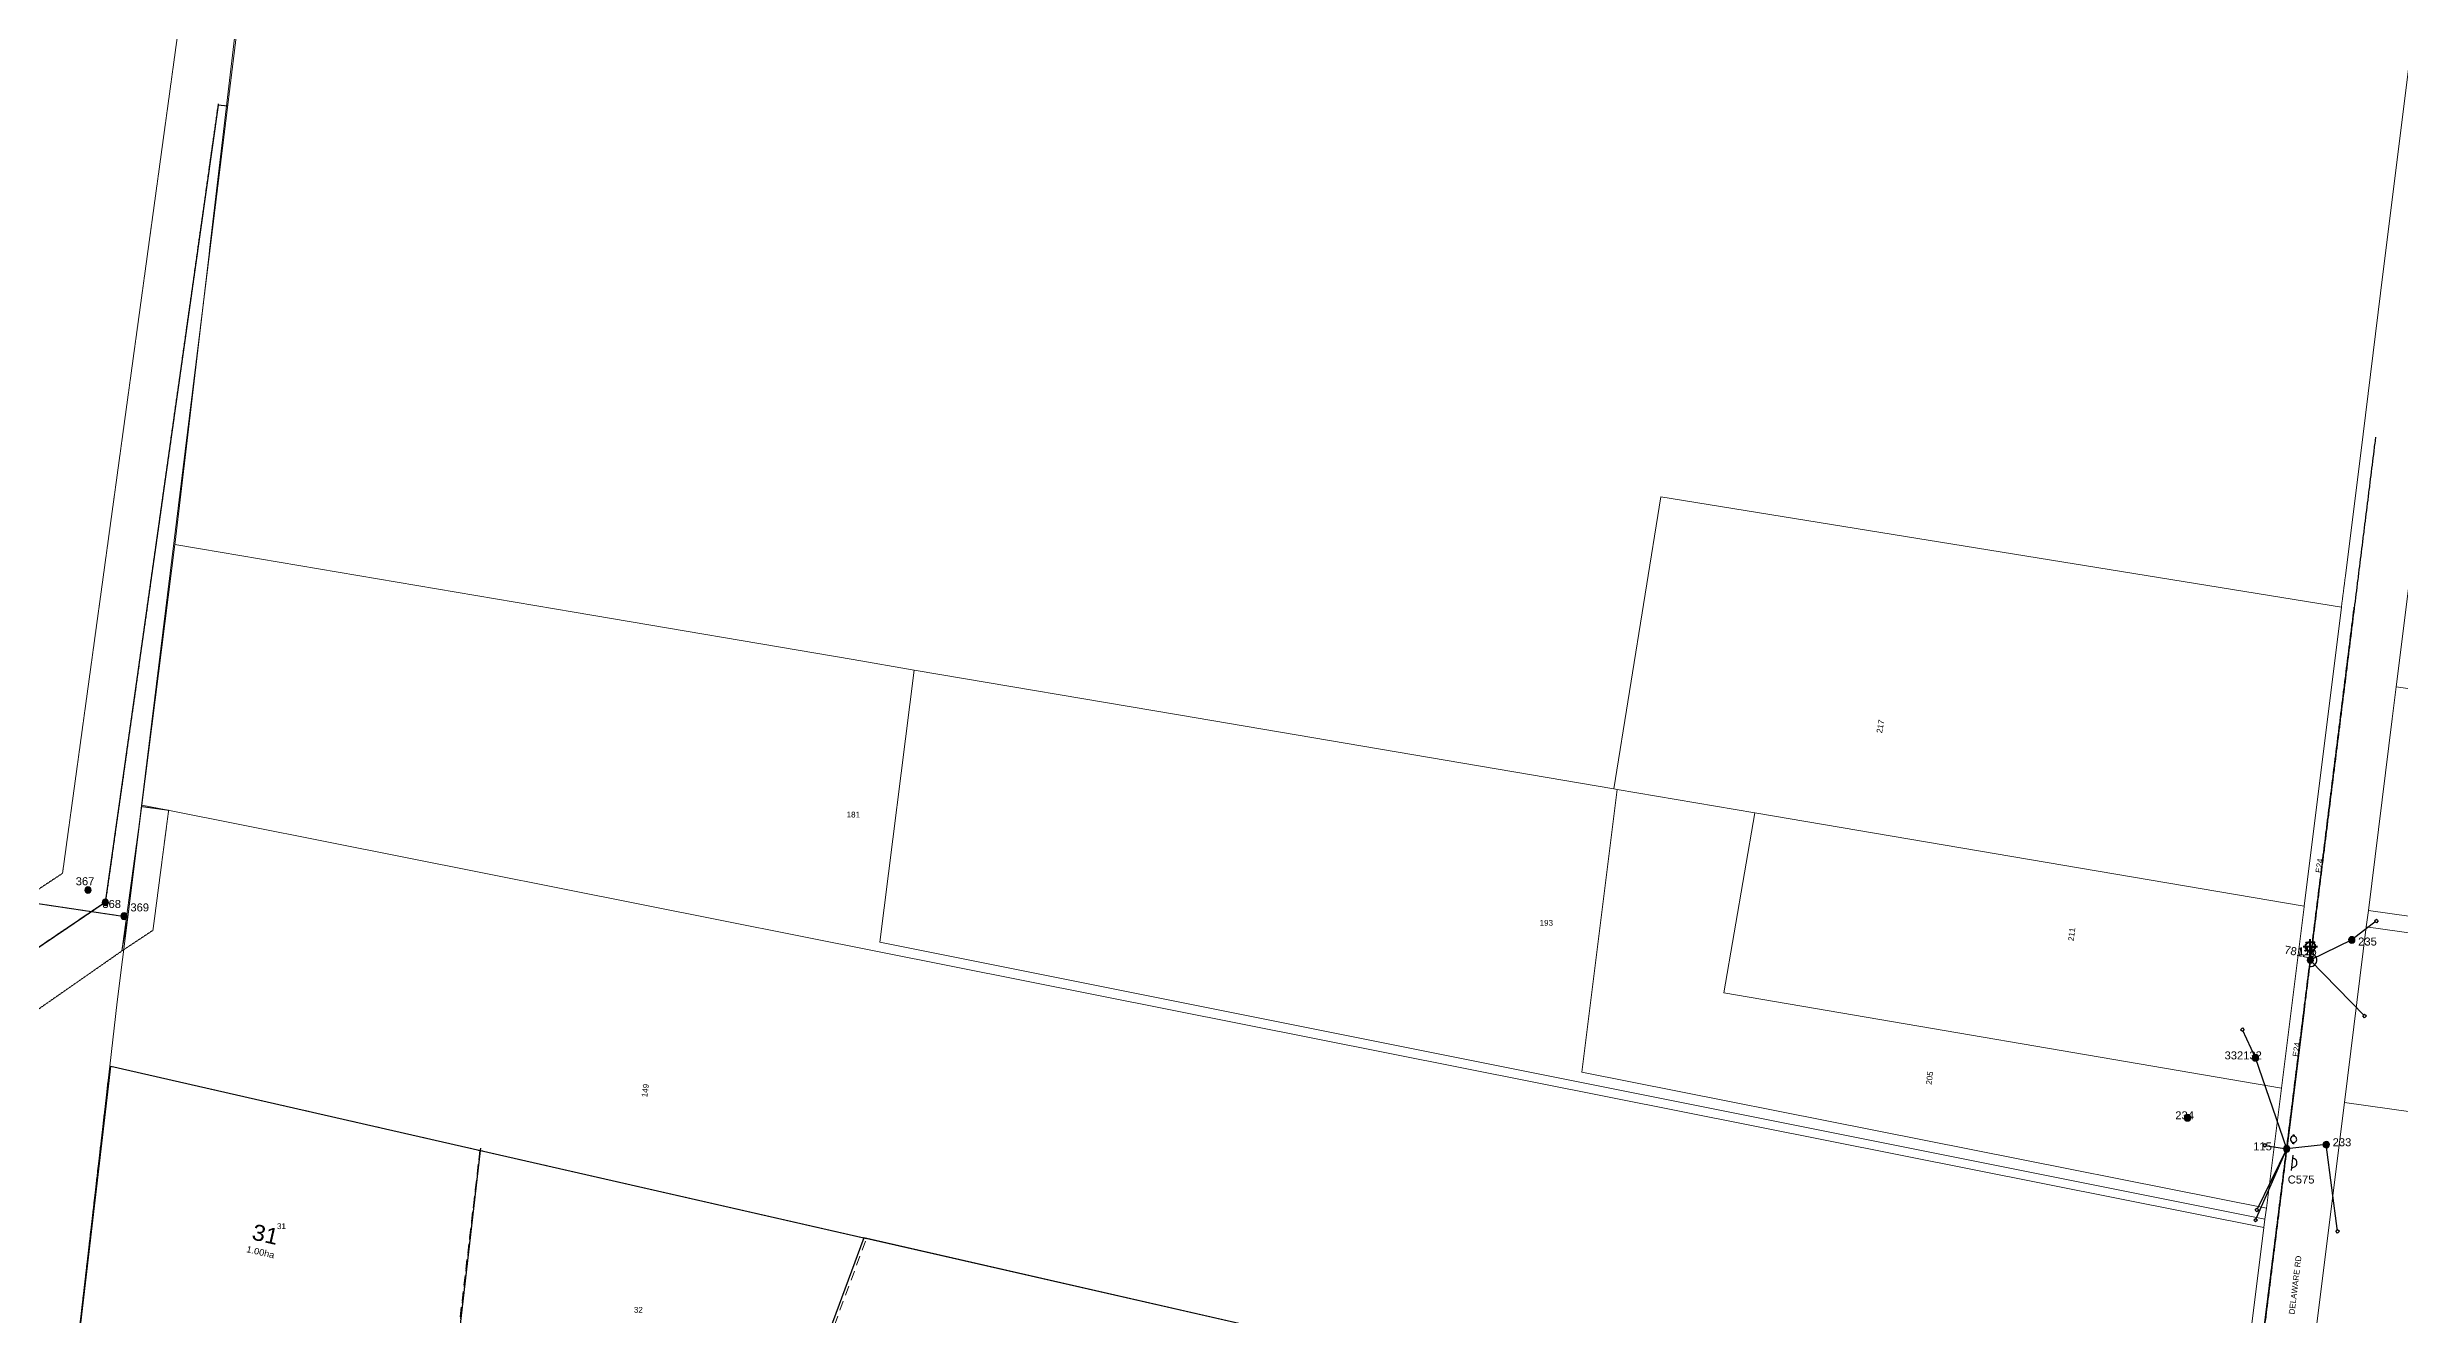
# Model space of a CAD drawing. Header units: metres. Extents: x 298182 to 303780, y 6252504 to 6254878.
# Drawn here: x 298952 to 299688, y 6253727 to 6254124 of the extents above; entities that cross this region are included whole.
import ezdxf
from ezdxf.enums import TextEntityAlignment as Align

# ---------------------------------------------------------------- set-up
doc = ezdxf.new("R2010")
doc.units = ezdxf.units.M
for name, pattern in [('Cable Exist OH', [1, 1, 0]), ('Dash', [5, 3, -2]), ('HIDDEN', [0.375, 0.25, -0.125]), ('HIDDEN2', [0.1875, 0.125, -0.0625])]:
    doc.linetypes.add(name, pattern=pattern)
for name, color, linetype in [('_User Miscellaneous1', 7, 'Continuous'), ('_User Miscellaneous5', 7, 'Continuous'), ('Equip_SP_HV_EXT', 7, 'Continuous'), ('Equip_SP_LV_EXT', 7, 'Continuous'), ('Equip_SP_SL_EXT', 7, 'Continuous'), ('Mains_HV_EXT', 7, 'Continuous'), ('Mains_LV_EXT', 7, 'Continuous'), ('Mains_SL_EXT', 7, 'Continuous'), ('Mains_TR_EXT', 7, 'Continuous'), ('OH_Details_SP_MISC', 7, 'Continuous'), ('Services_SP_EXT', 7, 'Continuous'), ('SupportsOH_SP_TR_HV_LV_SL_EXT', 7, 'Continuous')]:
    doc.layers.add(name, color=color, linetype=linetype)
for name, color, linetype, lineweight in [('Cadastre Developer_SP_EXT', 7, 'Continuous', 5), ('Cadastre Land Parcels_SP_EXT', 7, 'Continuous', 5), ('Cadastre Other Property_SP_EXT', 7, 'HIDDEN', 5), ('Cadastre Roads_SP_EXT', 7, 'Continuous', 5)]:
    doc.layers.add(name, color=color, linetype=linetype, lineweight=lineweight)
doc.styles.add('iecARIAL', font='arial.ttf', dxfattribs={"height": 2})
doc.styles.add('POLE_LABEL', font='arial.ttf')
doc.styles.get("Standard").update_dxf_attribs({"font": 'arial.ttf'})
doc.linetypes.add('Cable E OH', pattern='A,9.4,["E",Standard,S=1.7,R=0,X=0,Y=-1],0', length=9.4)

# ---------------------------------------------------------------- blocks, each defined once
blk = doc.blocks.new('SL_LANTERN_EXT')
at = {"lineweight": 40}
for p, q in [((-2.25, 4.22), (2.25, 4.22)), ((-1.46, 5.68), (-1.06, 5.28)), ((-1.46, 2.76), (-1.06, 3.16)), ((0, 1.97), (0, 6.47)), ((0, 0), (0, 2.72)), ((1.46, 5.68), (1.06, 5.28)), ((1.46, 2.76), (1.06, 3.16))]:
    blk.add_line(p, q, dxfattribs=at)
blk.add_circle((0, 4.22), 1.5, dxfattribs=at)
at = {"style": 'iecARIAL', "flags": 8}
blk.add_attdef('ASSET_NUM', (1.5, 1.5), '', height=2.5, dxfattribs=at)
for tag, p, height, flags in [('OPERATING_VOLTAGE', (0.98, -1.65), 0.2, 9), ('ORIENTATION', (0.98, -1.85), 0.2, 9), ('OWNED_BY', (0.98, -2.05), 0.2, 9), ('STATE', (0.98, -2.25), 0.2, 9), ('CONSTRUCTED_VOLTAGE', (0.98, -0.65), 0.2, 9), ('CONTROL_TYPE', (0.98, -0.85), 0.2, 9), ('LANTERN_PURPOSE', (0.98, -1.05), 0.2, 9), ('LANTERN_TYPE', (0.98, -1.25), 0.2, 9), ('NO_PHASES', (0.98, -1.45), 0.2, 9), ('USAGE', (0.98, -2.45), 0.2, 9), ('CEXIST', (0.98, -2.65), 0.2, 9), ('CNEW', (0.98, -2.85), 0.2, 9), ('CNUMBER', (0.98, -3.05), 0.2, 9), ('CREMOVE', (0.98, -3.25), 0.2, 9), ('CREPLACE', (0.98, -3.45), 0.2, 9), ('LKINGHEIGHT', (0.98, -3.65), 0.2, 9), ('LBRACKET', (0.98, -3.85), 0.2, 9), ('LBRACKETVOCAB', (0.98, -4.05), 0.2, 9), ('LCATEGORY', (0.98, -4.25), 0.2, 9), ('LCHARGE1', (0.98, -4.45), 0.2, 9), ('LCHARGE1PERCENT', (0.98, -4.65), 0.2, 9), ('LCHARGE2', (0.98, -4.85), 0.2, 9), ('LCHARGE2PERCENT', (0.98, -5.05), 0.2, 9), ('LCHARGE3', (0.98, -5.25), 0.2, 9), ('LCHARGE3PERCENT', (0.98, -5.45), 0.2, 9), ('LEXIST', (0.98, -5.65), 0.2, 9), ('LLAMP', (0.98, -5.85), 0.2, 9), ('LLAMPVOCAB', (0.98, -6.05), 0.2, 9), ('LMAST', (0.98, -6.25), 0.2, 9), ('LMASTVOCAB', (0.98, -6.45), 0.2, 9), ('LNEW', (0.98, -6.65), 0.2, 9), ('LANTNUMBER', (0.98, -6.85), 0.2, 9), ('LOUTREACH', (0.98, -7.25), 0.2, 9), ('LOUTREACHVOCAB', (0.98, -7.45), 0.2, 9), ('LNUMBER', (2.18, -3.25), 2.5, 8), ('STREETNAME', (0.98, -9.25), 0.2, 9), ('SUBURB', (0.98, -9.45), 0.2, 1), ('LRATECODE', (0.98, -7.65), 0.2, 9), ('LREMOVE', (0.98, -7.85), 0.2, 9), ('LREPLACE', (0.98, -8.05), 0.2, 9), ('LTYPE', (0.98, -8.25), 0.2, 9), ('LTYPEVOCAB', (0.98, -8.45), 0.2, 9), ('LEGEND', (0.98, -8.65), 0.2, 9), ('LOCATION', (0.98, -8.85), 0.2, 9), ('NOTES', (0.98, -9.05), 0.2, 9)]:
    blk.add_attdef(tag, p, '', height=height, dxfattribs=dict(flags=flags))
blk = doc.blocks.new('POLE_EXT')
blk.add_hatch(color=256).paths.add_polyline_path([(-1, 0, 1), (1, 0, 1)])
blk.add_lwpolyline([(-1, 0, 1), (1, 0, 1)], format="xyb", close=True)
for tag, height, flags, p in [('pNumber', 2.5, 8, (-17.84, 2.07)), ('OWNED_BY', 0.2, 9, (1.35, -0.4)), ('SPECIAL_USE', 0.2, 9, (1.35, -0.8)), ('STATE', 0.2, 9, (1.35, -1)), ('cLV', 0.2, 9, (1.35, -1.4)), ('hDepth', 0.2, 9, (1.35, -1.6)), ('hDia', 0.2, 9, (1.35, -1.8)), ('cHV', 0.2, 9, (1.35, -2)), ('cLinedev', 0.2, 9, (1.35, -3.4)), ('pExisting', 0.2, 9, (1.35, -3.8)), ('pFooting', 0.2, 9, (1.35, -4.4)), ('pNew', 0.2, 9, (1.35, -4.6)), ('pRelocate', 0.2, 9, (1.35, -5)), ('pRemove', 0.2, 9, (1.35, -5.2)), ('pReplace', 0.2, 9, (1.35, -5.4)), ('pStay', 0.2, 9, (1.35, -5.6)), ('pType', 0.2, 9, (1.35, -5.8)), ('cspan', 0.2, 9, (1.35, -6)), ('STREETNAME', 0.2, 9, (1.35, -6.2)), ('SUBURB', 0.2, 9, (1.35, -6.4)), ('OPERATED_BY', 0.2, 9, (1.36, -7.01)), ('PARENT', 0.2, 9, (1.35, -0.6)), ('USAGE', 0.2, 9, (1.35, -1.2)), ('LBRACKET', 0.2, 9, (1.35, -2.2)), ('LExisting', 0.2, 9, (1.35, -2.4)), ('LANTNUMBER', 0.2, 9, (1.35, -2.6)), ('LOther', 0.2, 9, (1.35, -2.8)), ('LRemove', 0.2, 9, (1.35, -3)), ('LEGEND', 0.2, 9, (1.35, -3.2)), ('LOCATION', 0.2, 9, (1.35, -3.6)), ('PFNUMBER', 0.2, 9, (1.35, -4)), ('NEWPFNUMBER', 0.2, 9, (1.35, -4.2)), ('NOTES', 0.2, 9, (1.35, -6.6)), ('MAINTAINED_BY', 0.2, 9, (1.36, -6.81))]:
    blk.add_attdef(tag, text='', height=height, dxfattribs=dict(flags=flags)).set_placement(p, align=Align.MIDDLE_LEFT)
at = {"style": 'POLE_LABEL'}
for tag, height, flags, p in [('STRUCTURE_PLANT_NUMBER', 0.2, 9, (1.35, 0.03)), ('ASSET_NUM', 2.5, 8, (2, 2)), ('STREET_CODE', 0.2, 9, (1.35, -0.2))]:
    blk.add_attdef(tag, text='', height=height, dxfattribs=dict(at, flags=flags)).set_placement(p, align=Align.MIDDLE_LEFT)
at = {"flags": 1}
blk.add_attdef('Z', (1.35, -7.33), '', height=0.2, dxfattribs=at)
blk = doc.blocks.new('LV_OH_LINKS_OPEN_EXT')
for p, q in [((-0.17, 4.97), (-0.17, 5.46)), ((-0.17, 3), (-0.17, 2.5)), ((0.17, 4.97), (0.17, 5.46)), ((0.17, 3), (0.17, 2.5))]:
    blk.add_line(p, q)
blk.add_lwpolyline([(0, 2.99, 1), (0, 4.98, 1)], format="xyb", close=True)
at = {"flags": 9}
for tag, p in [('ACTUAL_STATUS', (0, 0)), ('CONSTRUCTED_VOLTAGE', (0, -0.2)), ('OPERATING_VOLTAGE', (0, -0.6)), ('ORIENTATION', (0, -0.8)), ('OWNED_BY', (0, -1)), ('STATE', (0, -1.2)), ('SWITCH_TYPE', (0, -1.4)), ('NO_PHASES', (0, -0.4)), ('USAGE', (0, -1.6)), ('LEGEND', (0, -1.8)), ('NOTES', (0, -2))]:
    blk.add_attdef(tag, text='', height=0.2, dxfattribs=at).set_placement(p, align=Align.MIDDLE_LEFT)
at = {"flags": 1}
blk.add_attdef('Z', (0, 0), '', height=0.2, dxfattribs=at)
blk = doc.blocks.new('*U118')
blk.add_line((2.4, 5.56), (-2.4, 5.44))
blk.add_lwpolyline([(1.44, 5.54, 0.414214), (-0.04, 6.94, 0.414214), (-1.44, 5.46)], format="xyb")
for tag, height, flags, p in [('STREET_CODE', 0.2, 9, (1.5, 0)), ('ASSET_NUM', 2.5, 8, (2, 2)), ('ACTUAL_STATUS', 0.2, 9, (1.5, -0.2)), ('CONSTRUCTED_VOLTAGE', 0.2, 9, (1.5, -0.4)), ('OPERATING_VOLTAGE', 0.2, 9, (1.5, -0.8)), ('ORIENTATION', 0.2, 9, (1.5, -1)), ('OWNED_BY', 0.2, 9, (1.5, -1.2)), ('OPERATED_BY', 0.2, 9, (1.5, -1.4)), ('STATE', 0.2, 9, (1.5, -1.8)), ('SWITCH_TYPE', 0.2, 9, (1.5, -2)), ('STREETNAME', 0.2, 9, (1.5, -2.8)), ('SUBURB', 0.2, 9, (1.5, -3)), ('Z', 0.2, 1, (1.5, -3.6)), ('NO_PHASES', 0.2, 9, (1.5, -0.6)), ('MAINTAINED_BY', 0.2, 9, (1.5, -1.6)), ('USAGE', 0.2, 9, (1.5, -2.2)), ('LEGEND', 0.2, 9, (1.5, -2.4)), ('LOCATION', 0.2, 9, (1.5, -2.6)), ('NOTES', 0.2, 9, (1.5, -3.2)), ('LABEL_ALIGNMENT', 0.2, 9, (1.5, -3.4))]:
    blk.add_attdef(tag, text='', height=height, dxfattribs=dict(flags=flags)).set_placement(p, align=Align.MIDDLE_LEFT)
blk = doc.blocks.new('CCP_EXT')
blk.add_wipeout([(0, 0.57), (0.57, 0), (0, -0.57), (-0.57, 0)])
blk.add_lwpolyline([(-0.57, 0), (0, 0.57), (0.57, 0), (0, -0.57), (-0.57, 0)])
at = {"flags": 1}
blk.add_attdef('Z', (0, 0), '', height=0.2, dxfattribs=at)
at = {"flags": 9}
for tag, p in [('CCP_TYPE', (0, 0)), ('CONSTRUCTED_VOLTAGE', (0, -0.2)), ('OPERATING_VOLTAGE', (0, -0.6)), ('ORIENTATION', (0, -0.8)), ('OWNED_BY', (0, -1)), ('STATE', (0, -1.8)), ('NO_PHASES', (0, -0.4)), ('USAGE', (0, -1.2)), ('LEGEND', (0, -1.4)), ('LIFE_SUPPORT', (0, -1.6)), ('NOTES', (0, -2))]:
    blk.add_attdef(tag, text='', height=0.2, dxfattribs=at).set_placement(p, align=Align.MIDDLE_LEFT)

msp = doc.modelspace()

# ---------------------------------------------------------------- linework, layer by layer
at = {"layer": '_User Miscellaneous1', "color": 7, "linetype": 'Continuous'}
for p, q in [((298962.768, 6253723.23259), (298972.3081, 6253805.24961)), ((298972.3081, 6253805.24961), (299087.83585, 6253778.89358)), ((299077.83415, 6253692.12861), (299087.83585, 6253778.89358)), ((299087.09322, 6253778.99841), (299088.57849, 6253778.78875)), ((299087.73102, 6253778.15094), (299087.94068, 6253779.63622)), ((299087.83585, 6253778.89358), (299207.60562, 6253751.56979)), ((299087.83585, 6253778.89358), (299208.04727, 6253751.46904)), ((299207.60562, 6253751.56979), (299175.85461, 6253665.60073)), ((299334.37552, 6253722.64902), (299207.60562, 6253751.56979))]:
    msp.add_line(p, q, dxfattribs=at)
at = {"layer": 'Cadastre Developer_SP_EXT', "linetype": 'Dash'}
msp.add_lwpolyline([(298972.03805, 6253805.25001), (298962.52904, 6253723.28697), (299077.34889, 6253692.13828), (299087.69853, 6253778.87858), (298972.03805, 6253805.25001)], close=True, dxfattribs=at)
msp.add_lwpolyline([(299179.3722, 6253672.72777), (299208.46341, 6253751.31452), (299087.69853, 6253778.87858), (299077.6042, 6253692.19104)], dxfattribs=at)
at = {"layer": 'Cadastre Land Parcels_SP_EXT', "linetype": 'Continuous'}
for points in [[(298926.413, 6253859.364), (298977.67498, 6253851.72499), (298982.07898, 6253886.77202), (298992.30798, 6253968.21204), (298992.40603, 6253968.97303), (299003.03298, 6254058.92204), (299003.17899, 6254060.16497), (299014.03896, 6254152.11896), (299024.36, 6254239.57002), (299028.18004, 6254271.95002), (299036.82197, 6254334.52202), (299063.806, 6254529.26497), (299072.18099, 6254589.91203), (299077.31302, 6254627.473), (299093.94897, 6254749.22096), (298922.85196, 6254776.30198)], [(298789.11001, 6253662.27997), (298960.03602, 6253701.82303), (298962.52903, 6253723.28698), (298972.03803, 6253805.25002), (298974.36401, 6253825.28898), (298977.67498, 6253851.72499), (298977.67498, 6253851.72499), (298926.413, 6253859.364)]]:
    msp.add_lwpolyline(points, dxfattribs=at)
for points in [[(299669.37742, 6253948.64849), (299456.7495, 6253983.09485), (299441.96385, 6253891.88515), (299443.04505, 6253891.70213), (299486.05923, 6253884.36725), (299657.71221, 6253855.23427), (299669.37742, 6253948.64849)], [(299117.11199, 6253947.029), (299000.38803, 6253966.81497), (298992.30798, 6253968.21204), (298982.07898, 6253886.77202), (298989.59096, 6253885.27301), (299212.416, 6253840.93604), (299645.16898, 6253754.83197), (299645.48698, 6253757.38001), (299212.67499, 6253843.96099), (299223.39601, 6253928.99103), (299204.306, 6253932.24203), (299117.11199, 6253947.029)], [(299645.91601, 6253760.81403), (299432.01601, 6253803.34504), (299443.04496, 6253891.70204), (299441.96403, 6253891.88497), (299305.94196, 6253914.94597), (299223.39601, 6253928.99103), (299212.67499, 6253843.96099), (299645.48698, 6253757.38001), (299645.91601, 6253760.81403)], [(300062.53901, 6253870.77304), (300044.08297, 6253873.37099), (299686.49001, 6253923.69903), (299685.23401, 6253913.71196), (299677.78103, 6253853.83296), (299877.00103, 6253825.79203), (300029.74597, 6253804.30203), (300052.23802, 6253801.13796), (300062.53901, 6253870.77304)], [(299650.60197, 6253798.29701), (299476.43001, 6253828.13303), (299486.05897, 6253884.36698), (299443.04496, 6253891.70204), (299432.01601, 6253803.34504), (299645.91601, 6253760.81403), (299650.60197, 6253798.29701)], [(299645.16898, 6253754.83197), (299212.416, 6253840.93604), (298989.59096, 6253885.27301), (298982.07898, 6253886.77202), (298977.67498, 6253851.72499), (298974.36401, 6253825.28898), (298972.03803, 6253805.25002), (299334.36404, 6253722.63703), (299632.61603, 6253654.59503), (299645.16898, 6253754.83197)], [(299657.71203, 6253855.234), (299486.05897, 6253884.36698), (299476.43001, 6253828.13303), (299650.60197, 6253798.29701), (299657.71698, 6253855.00602), (299657.71203, 6253855.234)], [(300052.23802, 6253801.13796), (300029.74597, 6253804.30203), (299877.00103, 6253825.79203), (299677.78103, 6253853.83296), (299677.12401, 6253848.74297), (299874.82699, 6253821.01898), (299867.19999, 6253766.151), (300017.48496, 6253745.063), (300043.39203, 6253741.42696), (300052.23802, 6253801.13796)], [(299677.12401, 6253848.74297), (299670.30102, 6253793.83603), (299867.19999, 6253766.151), (299874.82699, 6253821.01898), (299677.12401, 6253848.74297)], [(300041.88702, 6253731.38699), (300043.39203, 6253741.42696), (300017.48496, 6253745.063), (299867.19999, 6253766.151), (299670.30102, 6253793.83603), (299660.32103, 6253714.02601), (300001.05297, 6253666.03198), (300031.509, 6253661.74202), (300041.88702, 6253731.38699)]]:
    msp.add_lwpolyline(points, close=True, dxfattribs=at)
at = {"layer": 'Cadastre Land Parcels_SP_EXT', "color": 0, "linetype": 'Continuous'}
msp.add_lwpolyline([(299080.22114, 6253691.48066), (299619.03904, 6253545.86499), (299619.62204, 6253550.44601), (299310.47501, 6253633.89304), (299334.36404, 6253722.63703), (298972.03803, 6253805.25002), (298962.54497, 6253723.42443)], dxfattribs=at)
at = {"layer": 'Cadastre Other Property_SP_EXT', "linetype": 'HIDDEN2'}
for points in [[(299024.05257, 6254352.23642), (298957.25777, 6253865.48426), (298944.17977, 6253856.803), (298977.65133, 6253851.80702), (299039.40866, 6254353.29231), (299024.05257, 6254352.23642)], [(298990.40855, 6253885.17036), (298981.9864, 6253886.32724), (298975.79387, 6253841.20647), (298985.51234, 6253847.67031), (298990.40855, 6253885.17036)], [(298977.65133, 6253851.80702), (298944.17977, 6253856.803), (298649.01514, 6253657.8916), (298505.79504, 6253242.9264), (298494.6228, 6253164.68605), (298506.29418, 6253163.14929), (298674.26291, 6253636.82113), (298764.50621, 6253697.67687), (298771.0138, 6253712.56594), (298782.83739, 6253715.22647), (298792.26139, 6253713.20949), (298975.79387, 6253841.20647), (298977.65133, 6253851.80702)]]:
    msp.add_lwpolyline(points, close=True, dxfattribs=at)
at = {"layer": 'Mains_HV_EXT', "linetype": 'Cable E OH'}
for points in [[(299008.83299, 6254105.138), (299005.87001, 6254105.48901), (298970.61803, 6253856.40203)], [(298970.61803, 6253856.4021), (298799.66091, 6253740.65572)]]:
    msp.add_lwpolyline(points, dxfattribs=at)
at = {"layer": 'Mains_LV_EXT', "linetype": 'Cable Exist OH'}
for points in [[(299659.64197, 6253838.38098), (299665.95702, 6253889.19597)], [(299652.26904, 6253779.39901), (299659.64197, 6253838.38098)]]:
    msp.add_lwpolyline(points, dxfattribs=at)
at = {"layer": 'Mains_LV_EXT', "linetype": 'Continuous'}
msp.add_lwpolyline([(299659.39304, 6253836.39496, 1.033598148), (299659.88897, 6253840.36502)], format="xyb", dxfattribs=at)
at = {"layer": 'Mains_SL_EXT', "linetype": 'Cable Exist OH'}
msp.add_lwpolyline([(299659.64197, 6253838.38098), (299665.95702, 6253889.19597), (299673.39101, 6253948.657)], dxfattribs=at)
at = {"layer": 'Mains_TR_EXT', "linetype": 'Cable Exist OH'}
for points in [[(299005.90982, 6254105.90602), (299005.42651, 6254102.49503), (298970.61797, 6253856.40203)], [(298970.61797, 6253856.40211), (298799.66087, 6253740.65572)]]:
    msp.add_lwpolyline(points, dxfattribs=at)
at = {"layer": 'OH_Details_SP_MISC', "color": 7, "linetype": 'Continuous', "flags": 128}
msp.add_lwpolyline([(299657.70778, 6253822.80458), (299652.26915, 6253779.399)], dxfattribs=at)
at = {"layer": 'Services_SP_EXT'}
for points in [[(299680.27944, 6253850.60952), (299672.60398, 6253844.66101), (299659.64201, 6253838.38097)], [(299676.60092, 6253820.92306), (299659.64201, 6253838.38097)], [(299652.26901, 6253779.39898), (299642.50682, 6253807.83157), (299638.41818, 6253816.5798)], [(299642.52693, 6253757.09366), (299652.26901, 6253779.39898)], [(299642.97559, 6253760.25349), (299652.26901, 6253779.39898)], [(299645.47601, 6253780.45032), (299652.26901, 6253779.39898)], [(299668.19053, 6253753.65056), (299664.62798, 6253780.69197), (299652.26901, 6253779.39898)]]:
    msp.add_lwpolyline(points, dxfattribs=at)

# ---------------------------------------------------------------- block references
at = {"layer": 'Equip_SP_HV_EXT'}
ref = msp.add_blockref('*U118', (299648.60648, 6253775.7967), dxfattribs=dict(at, rotation=261.7208286044527))
ref.add_attrib('ASSET_NUM', 'C575', dxfattribs={"layer": '0', "height": 2.5}).set_placement((299660.94101, 6253767.79664), align=Align.BOTTOM_RIGHT)
at = {"layer": 'Equip_SP_LV_EXT', "rotation": 353.2773870660531}
msp.add_blockref('LV_OH_LINKS_OPEN_EXT', (299653.93242, 6253778.40273), dxfattribs=at)
at = {"layer": 'Equip_SP_SL_EXT'}
ref = msp.add_blockref('SL_LANTERN_EXT', (299659.64197, 6253838.38096), dxfattribs=at)
ref.add_attrib('ASSET_NUM', '78124', dxfattribs={"layer": '0', "height": 2.5, "rotation": 349.24377237, "style": 'iecARIAL'}).set_placement((299661.14197, 6253839.88096), align=Align.MIDDLE_RIGHT)
at = {"layer": 'SupportsOH_SP_TR_HV_LV_SL_EXT'}
ref = msp.add_blockref('POLE_EXT', (298965.20301, 6253860.25302), dxfattribs=at)
ref.add_attrib('ASSET_NUM', '367', dxfattribs={"layer": '0', "height": 2.5, "rotation": 0.11393084, "style": 'POLE_LABEL'}).set_placement((298967.20301, 6253861.00302), align=Align.BOTTOM_RIGHT)
ref = msp.add_blockref('POLE_EXT', (298970.61796, 6253856.40202), dxfattribs=at)
ref.add_attrib('ASSET_NUM', '368', dxfattribs={"layer": '0', "height": 2.5, "rotation": 359.68619274, "style": 'POLE_LABEL'}).set_placement((298972.61796, 6253857.15202), align=Align.TOP_CENTER)
ref = msp.add_blockref('POLE_EXT', (298976.46699, 6253852.07596), dxfattribs=at)
ref.add_attrib('ASSET_NUM', '369', dxfattribs={"layer": '0', "height": 2.5, "style": 'POLE_LABEL'}).set_placement((298978.46699, 6253852.82596), align=Align.BOTTOM_LEFT)
ref = msp.add_blockref('POLE_EXT', (299672.604, 6253844.66098), dxfattribs=at)
ref.add_attrib('ASSET_NUM', '235', dxfattribs={"layer": '0', "height": 2.5, "style": 'POLE_LABEL'}).set_placement((299674.604, 6253845.41098), align=Align.TOP_LEFT)
ref = msp.add_blockref('POLE_EXT', (299659.64203, 6253838.38096), dxfattribs=at)
ref.add_attrib('ASSET_NUM', '116', dxfattribs={"layer": '0', "height": 2.5, "style": 'POLE_LABEL'}).set_placement((299661.64203, 6253839.13096), align=Align.BOTTOM_RIGHT)
ref = msp.add_blockref('POLE_EXT', (299642.50681, 6253807.83159), dxfattribs=at)
ref.add_attrib('ASSET_NUM', '332132', dxfattribs={"layer": '0', "height": 2.5, "style": 'POLE_LABEL'}).set_placement((299644.50681, 6253808.58159), align=Align.MIDDLE_RIGHT)
ref = msp.add_blockref('POLE_EXT', (299621.28299, 6253789.09304), dxfattribs=at)
ref.add_attrib('ASSET_NUM', '234', dxfattribs={"layer": '0', "height": 2.5, "style": 'POLE_LABEL'}).set_placement((299623.28299, 6253789.84304), align=Align.MIDDLE_RIGHT)
ref = msp.add_blockref('POLE_EXT', (299652.26902, 6253779.39901), dxfattribs=at)
ref.add_attrib('ASSET_NUM', '115', dxfattribs={"layer": '0', "height": 2.5, "style": 'POLE_LABEL'}).set_placement((299647.62229, 6253780.14901), align=Align.MIDDLE_RIGHT)
ref = msp.add_blockref('POLE_EXT', (299664.628, 6253780.69197), dxfattribs=at)
ref.add_attrib('ASSET_NUM', '233', dxfattribs={"layer": '0', "height": 2.5, "style": 'POLE_LABEL'}).set_placement((299666.628, 6253781.44197), align=Align.MIDDLE_LEFT)

# ---------------------------------------------------------------- texts
at = {"layer": '_User Miscellaneous5', "color": 252}
for s, height, rotation, width, p, p2 in [('31', 5, 347.14869688, 1.045764, (299016.12925, 6253751.13308), (299024.05073, 6253749.3259)), ('1.00ha', 2, 347.14869815, 1.041459, (299014.55212, 6253747.13002), (299023.22918, 6253745.15047))]:
    msp.add_text(s, height=height, rotation=rotation, dxfattribs=dict(at, width=width)).set_placement(p, p2, align=Align.FIT)
at = {"layer": 'Cadastre Developer_SP_EXT'}
for s, p in [('31', (299024.26458, 6253754.30654)), ('32', (299135.78676, 6253728.18261))]:
    msp.add_text(s, height=1.8, dxfattribs=at).set_placement(p)
at = {"layer": 'Cadastre Land Parcels_SP_EXT'}
for s, rotation, p in [('217', 80.05543216, (299525.81792, 6253909.15538)), ('181', 359.552579, (299202.26606, 6253882.94936)), ('193', 359.493185, (299418.80511, 6253849.128)), ('211', 82.874474, (299585.70397, 6253844.20736)), ('149', 82.882042, (299139.96967, 6253795.40582)), ('205', 82.87455, (299541.30904, 6253799.31637))]:
    msp.add_text(s, height=1.8, rotation=rotation, dxfattribs=at).set_placement(p)
at = {"layer": 'Cadastre Roads_SP_EXT', "color": 7}
msp.add_text('DELAWARE RD', height=1.8, rotation=83.01013239, dxfattribs=at).set_placement((299654.6705, 6253727.57128))
at = {"layer": 'Mains_LV_EXT'}
for rotation, p in [(81.79991117, (299662.99704, 6253865.49999)), (81.79330851, (299655.85303, 6253808.07902))]:
    msp.add_text('E24', height=1.8, rotation=rotation, dxfattribs=at).set_placement(p)

# ---------------------------------------------------------------- next in the draw order: block references
at = {"layer": 'Services_SP_EXT'}
for p in [(299680.27947, 6253850.60954), (299676.60088, 6253820.92304), (299638.41817, 6253816.57982), (299645.47597, 6253780.4503), (299642.52689, 6253757.09368), (299668.19056, 6253753.65059)]:
    msp.add_blockref('CCP_EXT', p, dxfattribs=at)

# ---------------------------------------------------------------- next in the draw order: linework, layer by layer
at = {"layer": 'Mains_HV_EXT', "linetype": 'Cable Exist OH'}
msp.add_lwpolyline([(299680.02604, 6254001.75902), (299654.51703, 6253797.40496), (299652.26904, 6253779.39901)], dxfattribs=at)

# ---------------------------------------------------------------- next in the draw order: block references
at = {"layer": 'Services_SP_EXT'}
msp.add_blockref('CCP_EXT', (299642.97554, 6253760.25351), dxfattribs=at)

# ---------------------------------------------------------------- next in the draw order: linework, layer by layer
at = {"layer": 'Cadastre Roads_SP_EXT', "linetype": 'Continuous'}
for points in [[(299693.92346, 6254145.31985), (299681.62379, 6254046.72357), (299676.12287, 6254002.66563), (299670.59626, 6253958.40917), (299670.44428, 6253957.18958), (299670.29152, 6253955.96999), (299670.13954, 6253954.7504), (299669.98677, 6253953.53081), (299669.8348, 6253952.31122), (299669.68203, 6253951.09163), (299669.53014, 6253949.87204), (299669.37746, 6253948.64847), (299657.71218, 6253855.23433), (299657.71695, 6253855.00561), (299650.60189, 6253798.29725), (299645.91569, 6253760.81376), (299645.4867, 6253757.38034), (299645.16933, 6253754.83149), (299632.61596, 6253654.59449)], [(299527.72127, 6253317.28711), (299622.80934, 6253427.99435), (299624.94713, 6253430.48307), (299625.57684, 6253435.49619), (299637.13862, 6253528.32849), (299642.93316, 6253574.77174), (299643.80235, 6253581.73827), (299648.72981, 6253621.19717), (299654.52656, 6253667.62153), (299660.32135, 6253714.02602), (299670.3007, 6253793.83649), (299677.12426, 6253848.74341), (299677.78073, 6253853.83265), (299685.23435, 6253913.71198), (299686.48988, 6253923.69918), (299695.17855, 6253993.51954), (299701.27041, 6254042.63554), (299707.41198, 6254091.71464), (299712.58838, 6254133.30214)]]:
    msp.add_lwpolyline(points, dxfattribs=at)
at = {"layer": 'Mains_HV_EXT', "linetype": 'Cable Exist OH'}
msp.add_lwpolyline([(299652.26904, 6253779.39901), (299626.02204, 6253569.42401), (299623.20998, 6253547.55796)], dxfattribs=at)
at = {"layer": 'Mains_LV_EXT', "linetype": 'Cable Exist OH'}
msp.add_lwpolyline([(299652.26904, 6253779.39901), (299645.13601, 6253722.57502)], dxfattribs=at)
at = {"layer": 'Mains_SL_EXT', "linetype": 'Cable Exist OH'}
msp.add_lwpolyline([(299645.13601, 6253722.57502), (299652.26904, 6253779.39901), (299659.64197, 6253838.38098)], dxfattribs=at)
at = {"layer": 'OH_Details_SP_MISC', "color": 7, "linetype": 'Continuous', "flags": 128}
msp.add_lwpolyline([(299630.87602, 6253608.35001), (299638.012, 6253665.52598), (299645.13596, 6253722.575), (299652.26902, 6253779.39901)], dxfattribs=at)

doc.saveas('drawing.dxf')
